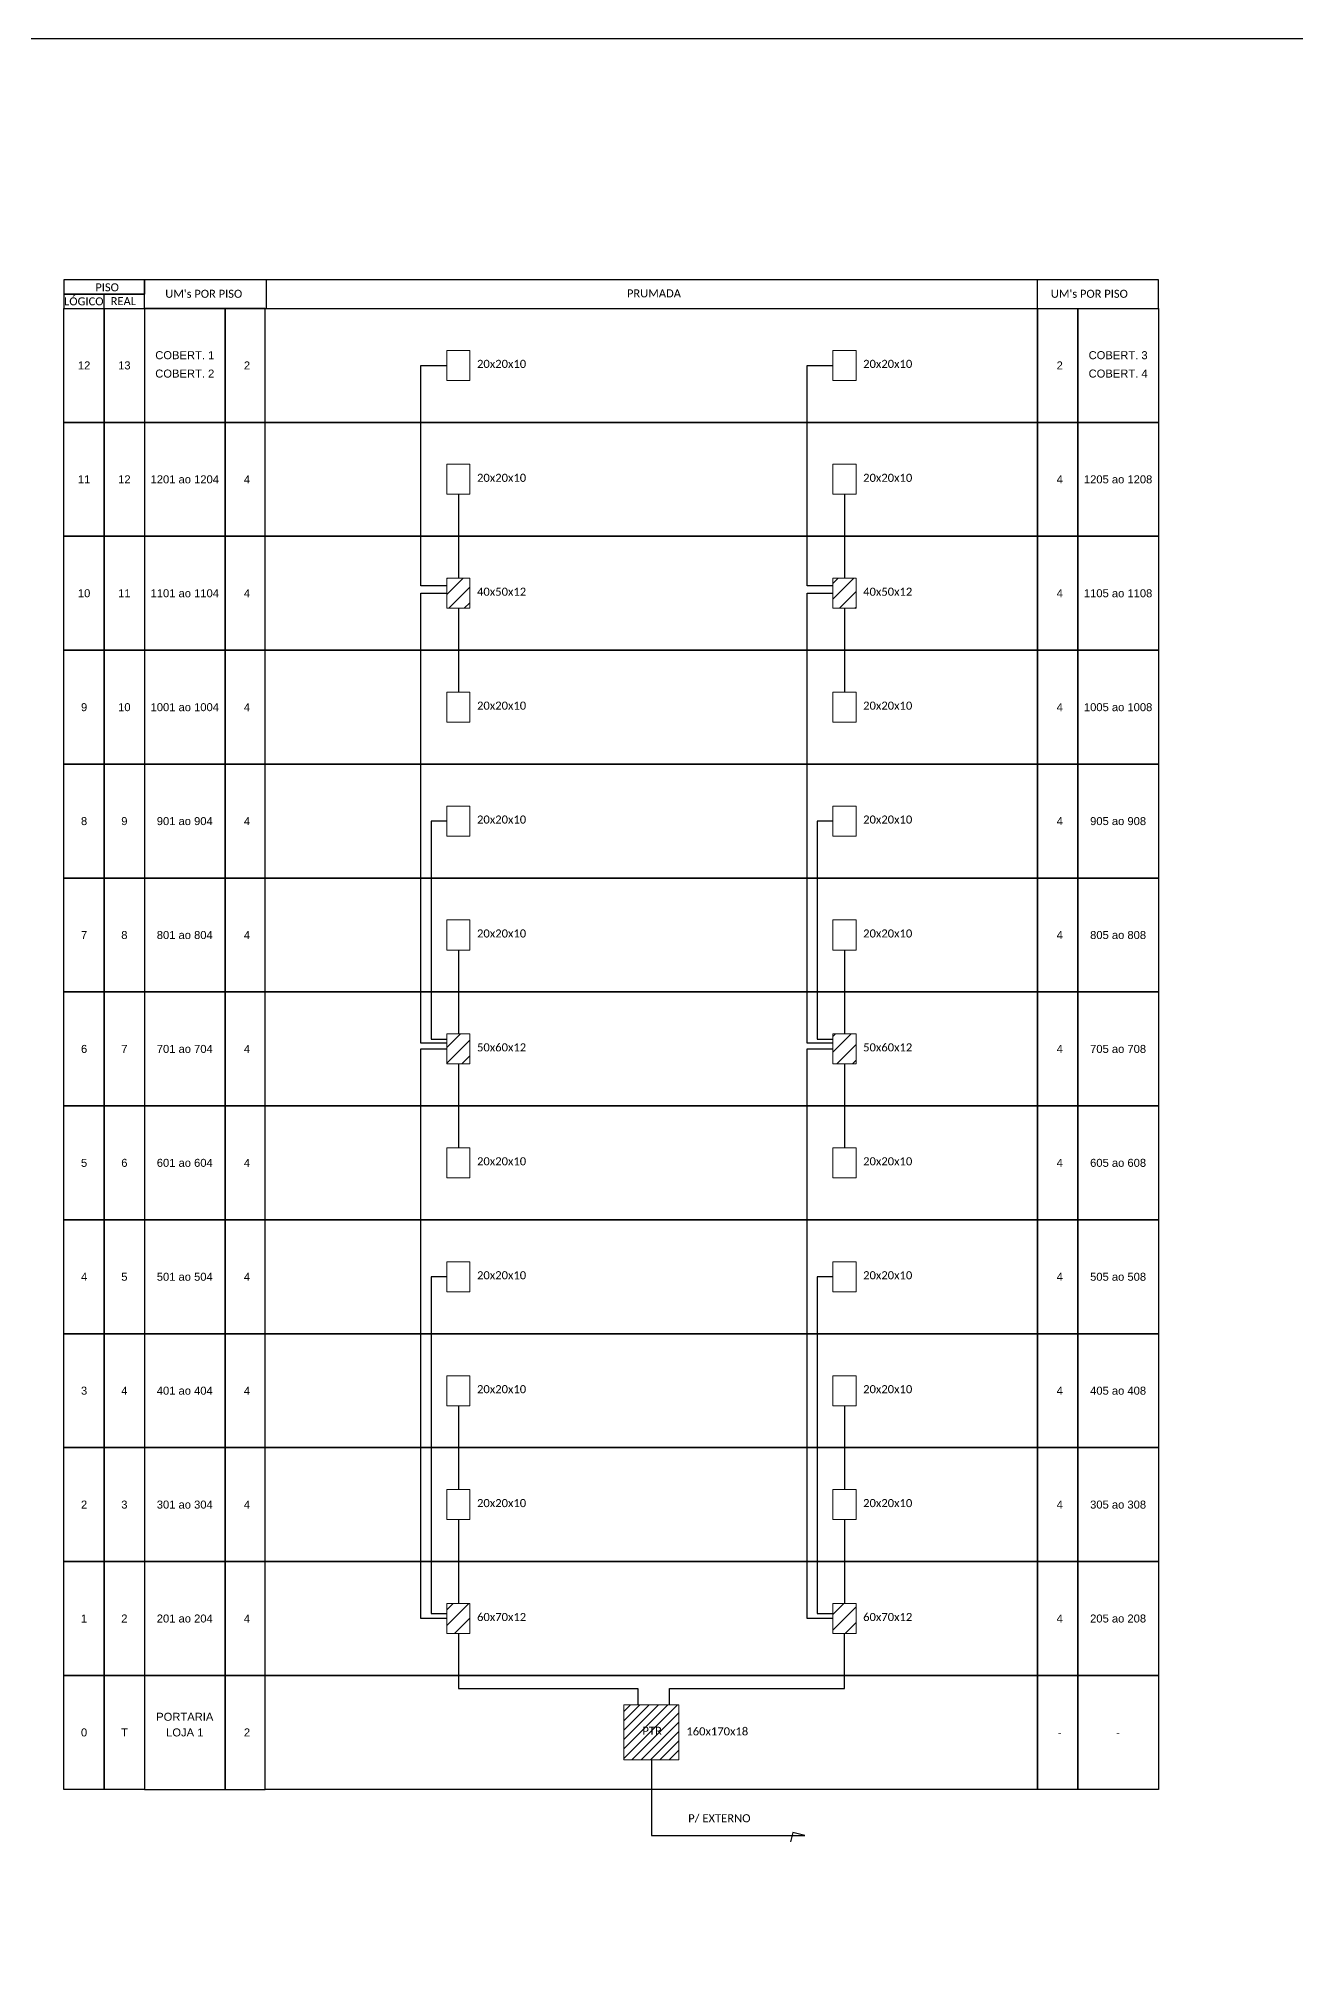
# Model space of a CAD drawing. Extents: x -89 to 749, y 705 to 1299.
# Drawn here: x 242.8 to 495.6, y 910 to 1299 of the extents above; entities that cross this region are included whole.
import ezdxf
from ezdxf.enums import TextEntityAlignment as Align

# ---------------------------------------------------------------- set-up
doc = ezdxf.new("R2010")
doc.units = 0
doc.styles.add('ARIAL', font='arial.ttf')
doc.styles.add('WMF-Calibri0', font='calibri.ttf')

msp = doc.modelspace()

# ---------------------------------------------------------------- hatches: boundary and pattern name
h = msp.add_hatch()
h.set_pattern_fill('ANSI31', color=1, scale=0.7, style=0)
h.set_pattern_definition([(45, (-348.8572, 252.565), (-1.571545, 1.571545), [])])
h.paths.add_polyline_path([(407.2, 984.17), (402.56, 984.17), (402.56, 978.14), (407.2, 978.14)])
h.paths.add_polyline_path([(329.53, 984.17), (324.9, 984.17), (324.9, 978.14), (329.53, 978.14)])
h.paths.add_polyline_path([(329.53, 1098.78), (324.9, 1098.78), (324.9, 1092.74), (329.53, 1092.74)])
h.paths.add_polyline_path([(407.2, 1098.78), (402.56, 1098.78), (402.56, 1092.74), (407.2, 1092.74)])
h.paths.add_polyline_path([(407.2, 1190.46), (402.56, 1190.46), (402.56, 1184.42), (407.2, 1184.42)])
h.paths.add_polyline_path([(329.53, 1190.46), (324.9, 1190.46), (324.9, 1184.42), (329.53, 1184.42)])
h.paths.add_polyline_path([(408.36, 980.22), (418.88, 980.22), (418.88, 982.7), (408.36, 982.7)], flags=9)
h.paths.add_polyline_path([(330.7, 980.22), (341.21, 980.22), (341.21, 982.7), (330.7, 982.7)], flags=9)
h.paths.add_polyline_path([(330.69, 1094.83), (341.21, 1094.83), (341.21, 1097.3), (330.69, 1097.3)], flags=9)
h.paths.add_polyline_path([(408.36, 1094.83), (418.88, 1094.83), (418.88, 1097.3), (408.36, 1097.3)], flags=9)
h.paths.add_polyline_path([(408.29, 1186.51), (418.88, 1186.51), (418.88, 1188.98), (408.29, 1188.98)], flags=9)
h.paths.add_polyline_path([(330.63, 1186.51), (341.21, 1186.51), (341.21, 1188.98), (330.63, 1188.98)], flags=9)
h = msp.add_hatch()
h.set_pattern_fill('ANSI31', color=1, scale=0.42)
h.set_pattern_definition([(45, (-3.8246, 2806.453), (-0.9429269, 0.9429269), [])])
h.paths.add_polyline_path([(371.58, 963.77), (360.51, 963.77), (360.51, 952.7), (371.58, 952.7)])
h.paths.add_polyline_path([(363.83, 957.35), (368.59, 957.35), (368.59, 959.78), (363.83, 959.78)], flags=24)

# ---------------------------------------------------------------- linework, layer by layer
for points in [[(-89.32, 705.02), (749.25, 705.02), (749.25, 1299.02), (-89.32, 1299.02), (-89.32, 705.02)], [(264.08, 1244.74), (468.01, 1244.74), (468.01, 1250.5), (264.08, 1250.5), (264.08, 1250.5), (264.08, 1247.62)], [(288.62, 1244.74), (288.62, 1250.5)], [(443.7, 1244.74), (443.7, 1250.5)], [(255.98, 1244.74), (255.98, 1247.62)]]:
    msp.add_lwpolyline(points)
for points in [[(247.88, 1247.62), (264.08, 1247.62), (264.08, 1250.5), (247.88, 1250.5)], [(247.88, 1244.74), (264.08, 1244.74), (264.08, 1247.62), (247.88, 1247.62)], [(247.88, 1244.74), (255.98, 1244.74), (255.98, 1221.82), (247.88, 1221.82)], [(255.98, 1244.74), (264.08, 1244.74), (264.08, 1221.82), (255.98, 1221.82)], [(280.28, 1244.74), (264.08, 1244.74), (264.08, 1221.82), (280.28, 1221.82)], [(288.38, 1244.74), (280.28, 1244.74), (280.28, 1221.82), (288.38, 1221.82)], [(288.38, 1244.74), (443.71, 1244.74), (443.71, 1221.82), (288.38, 1221.82)], [(443.71, 1244.74), (451.81, 1244.74), (451.81, 1221.82), (443.71, 1221.82)], [(451.81, 1244.74), (468.01, 1244.74), (468.01, 1221.82), (451.81, 1221.82)], [(247.88, 1221.82), (255.98, 1221.82), (255.98, 1198.9), (247.88, 1198.9)], [(255.98, 1221.82), (264.08, 1221.82), (264.08, 1198.9), (255.98, 1198.9)], [(280.28, 1221.82), (264.08, 1221.82), (264.08, 1198.9), (280.28, 1198.9)], [(288.38, 1221.82), (280.28, 1221.82), (280.28, 1198.9), (288.38, 1198.9)], [(288.38, 1221.82), (443.71, 1221.82), (443.71, 1198.9), (288.38, 1198.9)], [(443.71, 1221.82), (451.81, 1221.82), (451.81, 1198.9), (443.71, 1198.9)], [(451.81, 1221.82), (468.01, 1221.82), (468.01, 1198.9), (451.81, 1198.9)], [(247.88, 1198.9), (255.98, 1198.9), (255.98, 1175.98), (247.88, 1175.98)], [(255.98, 1198.9), (264.08, 1198.9), (264.08, 1175.98), (255.98, 1175.98)], [(280.28, 1198.9), (264.08, 1198.9), (264.08, 1175.98), (280.28, 1175.98)], [(288.38, 1198.9), (280.28, 1198.9), (280.28, 1175.98), (288.38, 1175.98)], [(288.38, 1198.9), (443.71, 1198.9), (443.71, 1175.98), (288.38, 1175.98)], [(443.71, 1198.9), (451.81, 1198.9), (451.81, 1175.98), (443.71, 1175.98)], [(451.81, 1198.9), (468.01, 1198.9), (468.01, 1175.98), (451.81, 1175.98)], [(247.88, 1175.98), (255.98, 1175.98), (255.98, 1153.06), (247.88, 1153.06)], [(255.98, 1175.98), (264.08, 1175.98), (264.08, 1153.06), (255.98, 1153.06)], [(280.28, 1175.98), (264.08, 1175.98), (264.08, 1153.06), (280.28, 1153.06)], [(288.38, 1175.98), (280.28, 1175.98), (280.28, 1153.06), (288.38, 1153.06)], [(288.38, 1175.98), (443.71, 1175.98), (443.71, 1153.06), (288.38, 1153.06)], [(443.71, 1175.98), (451.81, 1175.98), (451.81, 1153.06), (443.71, 1153.06)], [(451.81, 1175.98), (468.01, 1175.98), (468.01, 1153.06), (451.81, 1153.06)], [(247.88, 1153.06), (255.98, 1153.06), (255.98, 1130.14), (247.88, 1130.14)], [(255.98, 1153.06), (264.08, 1153.06), (264.08, 1130.14), (255.98, 1130.14)], [(280.28, 1153.06), (264.08, 1153.06), (264.08, 1130.14), (280.28, 1130.14)], [(288.38, 1153.06), (280.28, 1153.06), (280.28, 1130.14), (288.38, 1130.14)], [(288.38, 1153.06), (443.71, 1153.06), (443.71, 1130.14), (288.38, 1130.14)], [(443.71, 1153.06), (451.81, 1153.06), (451.81, 1130.14), (443.71, 1130.14)], [(451.81, 1153.06), (468.01, 1153.06), (468.01, 1130.14), (451.81, 1130.14)], [(247.88, 1130.14), (255.98, 1130.14), (255.98, 1107.22), (247.88, 1107.22)], [(255.98, 1130.14), (264.08, 1130.14), (264.08, 1107.22), (255.98, 1107.22)], [(280.28, 1130.14), (264.08, 1130.14), (264.08, 1107.22), (280.28, 1107.22)], [(288.38, 1130.14), (280.28, 1130.14), (280.28, 1107.22), (288.38, 1107.22)], [(288.38, 1130.14), (443.71, 1130.14), (443.71, 1107.22), (288.38, 1107.22)], [(443.71, 1130.14), (451.81, 1130.14), (451.81, 1107.22), (443.71, 1107.22)], [(451.81, 1130.14), (468.01, 1130.14), (468.01, 1107.22), (451.81, 1107.22)], [(247.88, 1107.22), (255.98, 1107.22), (255.98, 1084.3), (247.88, 1084.3)], [(255.98, 1107.22), (264.08, 1107.22), (264.08, 1084.3), (255.98, 1084.3)], [(280.28, 1107.22), (264.08, 1107.22), (264.08, 1084.3), (280.28, 1084.3)], [(288.38, 1107.22), (280.28, 1107.22), (280.28, 1084.3), (288.38, 1084.3)], [(288.38, 1107.22), (443.71, 1107.22), (443.71, 1084.3), (288.38, 1084.3)], [(443.71, 1107.22), (451.81, 1107.22), (451.81, 1084.3), (443.71, 1084.3)], [(451.81, 1107.22), (468.01, 1107.22), (468.01, 1084.3), (451.81, 1084.3)], [(247.88, 1084.3), (255.98, 1084.3), (255.98, 1061.38), (247.88, 1061.38)], [(255.98, 1084.3), (264.08, 1084.3), (264.08, 1061.38), (255.98, 1061.38)], [(280.28, 1084.3), (264.08, 1084.3), (264.08, 1061.38), (280.28, 1061.38)], [(288.38, 1084.3), (280.28, 1084.3), (280.28, 1061.38), (288.38, 1061.38)], [(288.38, 1084.3), (443.71, 1084.3), (443.71, 1061.38), (288.38, 1061.38)], [(443.71, 1084.3), (451.81, 1084.3), (451.81, 1061.38), (443.71, 1061.38)], [(451.81, 1084.3), (468.01, 1084.3), (468.01, 1061.38), (451.81, 1061.38)], [(247.88, 1061.38), (255.98, 1061.38), (255.98, 1038.46), (247.88, 1038.46)], [(255.98, 1061.38), (264.08, 1061.38), (264.08, 1038.46), (255.98, 1038.46)], [(280.28, 1061.38), (264.08, 1061.38), (264.08, 1038.46), (280.28, 1038.46)], [(288.38, 1061.38), (280.28, 1061.38), (280.28, 1038.46), (288.38, 1038.46)], [(288.38, 1061.38), (443.71, 1061.38), (443.71, 1038.46), (288.38, 1038.46)], [(443.71, 1061.38), (451.81, 1061.38), (451.81, 1038.46), (443.71, 1038.46)], [(451.81, 1061.38), (468.01, 1061.38), (468.01, 1038.46), (451.81, 1038.46)], [(247.88, 1038.46), (255.98, 1038.46), (255.98, 1015.54), (247.88, 1015.54)], [(255.98, 1038.46), (264.08, 1038.46), (264.08, 1015.54), (255.98, 1015.54)], [(280.28, 1038.46), (264.08, 1038.46), (264.08, 1015.54), (280.28, 1015.54)], [(288.38, 1038.46), (280.28, 1038.46), (280.28, 1015.54), (288.38, 1015.54)], [(288.38, 1038.46), (443.71, 1038.46), (443.71, 1015.54), (288.38, 1015.54)], [(443.71, 1038.46), (451.81, 1038.46), (451.81, 1015.54), (443.71, 1015.54)], [(451.81, 1038.46), (468.01, 1038.46), (468.01, 1015.54), (451.81, 1015.54)], [(247.88, 1015.54), (255.98, 1015.54), (255.98, 992.62), (247.88, 992.62)], [(255.98, 1015.54), (264.08, 1015.54), (264.08, 992.62), (255.98, 992.62)], [(280.28, 1015.54), (264.08, 1015.54), (264.08, 992.62), (280.28, 992.62)], [(288.38, 1015.54), (280.28, 1015.54), (280.28, 992.62), (288.38, 992.62)], [(288.38, 1015.54), (443.71, 1015.54), (443.71, 992.62), (288.38, 992.62)], [(443.71, 1015.54), (451.81, 1015.54), (451.81, 992.62), (443.71, 992.62)], [(451.81, 1015.54), (468.01, 1015.54), (468.01, 992.62), (451.81, 992.62)], [(247.88, 992.62), (255.98, 992.62), (255.98, 969.7), (247.88, 969.7)], [(255.98, 992.62), (264.08, 992.62), (264.08, 969.7), (255.98, 969.7)], [(280.28, 992.62), (264.08, 992.62), (264.08, 969.7), (280.28, 969.7)], [(288.38, 992.62), (280.28, 992.62), (280.28, 969.7), (288.38, 969.7)], [(288.38, 992.62), (443.71, 992.62), (443.71, 969.7), (288.38, 969.7)], [(443.71, 992.62), (451.81, 992.62), (451.81, 969.7), (443.71, 969.7)], [(451.81, 992.62), (468.01, 992.62), (468.01, 969.7), (451.81, 969.7)], [(247.88, 969.7), (255.98, 969.7), (255.98, 946.78), (247.88, 946.78)], [(255.98, 969.7), (264.08, 969.7), (264.08, 946.78), (255.98, 946.78)], [(280.28, 969.7), (264.08, 969.7), (264.08, 946.78), (280.28, 946.78)], [(288.38, 969.7), (280.28, 969.7), (280.28, 946.78), (288.38, 946.78)], [(288.38, 969.7), (443.71, 969.7), (443.71, 946.78), (288.38, 946.78)], [(443.71, 969.7), (451.81, 969.7), (451.81, 946.78), (443.71, 946.78)], [(451.81, 969.7), (468.01, 969.7), (468.01, 946.78), (451.81, 946.78)]]:
    msp.add_lwpolyline(points, close=True)
at = {"color": 0, "lineweight": 0}
for points in [[(324.9, 1236.3), (329.53, 1236.3), (329.53, 1230.27), (324.9, 1230.27)], [(402.56, 1236.3), (407.2, 1236.3), (407.2, 1230.27), (402.56, 1230.27)], [(324.9, 1213.38), (329.53, 1213.38), (329.53, 1207.35), (324.9, 1207.35)], [(402.56, 1213.38), (407.2, 1213.38), (407.2, 1207.35), (402.56, 1207.35)], [(324.9, 1167.54), (329.53, 1167.54), (329.53, 1161.5), (324.9, 1161.5)], [(402.56, 1167.54), (407.2, 1167.54), (407.2, 1161.5), (402.56, 1161.5)], [(324.9, 1144.62), (329.53, 1144.62), (329.53, 1138.58), (324.9, 1138.58)], [(402.56, 1144.62), (407.2, 1144.62), (407.2, 1138.58), (402.56, 1138.58)], [(324.9, 1121.7), (329.53, 1121.7), (329.53, 1115.66), (324.9, 1115.66)], [(402.56, 1121.7), (407.2, 1121.7), (407.2, 1115.66), (402.56, 1115.66)], [(324.9, 1075.86), (329.53, 1075.86), (329.53, 1069.82), (324.9, 1069.82)], [(402.56, 1075.86), (407.2, 1075.86), (407.2, 1069.82), (402.56, 1069.82)], [(324.9, 1052.94), (329.53, 1052.94), (329.53, 1046.9), (324.9, 1046.9)], [(402.56, 1052.94), (407.2, 1052.94), (407.2, 1046.9), (402.56, 1046.9)], [(324.9, 1030.01), (329.53, 1030.01), (329.53, 1023.98), (324.9, 1023.98)], [(402.56, 1030.01), (407.2, 1030.01), (407.2, 1023.98), (402.56, 1023.98)], [(324.9, 1007.09), (329.53, 1007.09), (329.53, 1001.06), (324.9, 1001.06)], [(402.56, 1007.09), (407.2, 1007.09), (407.2, 1001.06), (402.56, 1001.06)]]:
    msp.add_lwpolyline(points, close=True, dxfattribs=at)
at = {"color": 3}
for points in [[(324.9, 1188.92), (319.69, 1188.92), (319.69, 1233.28), (324.9, 1233.28)], [(402.56, 1188.92), (397.35, 1188.92), (397.35, 1233.28), (402.56, 1233.28)], [(327.22, 1207.35), (327.22, 1190.46)], [(404.88, 1207.35), (404.88, 1190.46)], [(324.9, 1096.9), (319.69, 1096.9), (319.69, 1187.44), (324.9, 1187.44)], [(402.56, 1096.9), (397.35, 1096.9), (397.35, 1187.44), (402.56, 1187.44)], [(327.22, 1184.42), (327.22, 1167.54)], [(404.88, 1184.42), (404.88, 1167.54)], [(324.9, 1141.6), (321.73, 1141.6), (321.73, 1097.73), (324.9, 1097.73)], [(402.56, 1141.6), (399.4, 1141.6), (399.4, 1097.73), (402.56, 1097.73)], [(327.22, 1115.66), (327.22, 1098.78)], [(404.88, 1115.66), (404.88, 1098.78)], [(324.9, 981.16), (319.69, 981.16), (319.69, 1095.76), (324.9, 1095.76)], [(402.56, 981.16), (397.35, 981.16), (397.35, 1095.76), (402.56, 1095.76)], [(327.22, 1092.74), (327.22, 1075.86)], [(404.88, 1092.74), (404.88, 1075.86)], [(324.9, 1049.92), (321.71, 1049.92), (321.71, 982.18), (324.9, 982.18)], [(402.56, 1049.92), (399.37, 1049.92), (399.37, 982.18), (402.56, 982.18)], [(327.22, 1023.98), (327.22, 1007.09)], [(404.88, 1023.98), (404.88, 1007.09)], [(327.22, 1001.06), (327.22, 984.17)], [(404.88, 1001.06), (404.88, 984.17)], [(327.22, 978.14), (327.22, 967.1), (363.28, 967.1), (363.28, 963.77)], [(369.67, 963.77), (369.67, 967.1), (404.88, 967.1), (404.88, 978.14)]]:
    msp.add_lwpolyline(points, dxfattribs=at)
at = {"color": 1, "lineweight": 0}
for points in [[(324.9, 1190.46), (329.53, 1190.46), (329.53, 1184.42), (324.9, 1184.42)], [(402.56, 1190.46), (407.2, 1190.46), (407.2, 1184.42), (402.56, 1184.42)], [(324.9, 1098.78), (329.53, 1098.78), (329.53, 1092.74), (324.9, 1092.74)], [(402.56, 1098.78), (407.2, 1098.78), (407.2, 1092.74), (402.56, 1092.74)], [(324.9, 984.17), (329.53, 984.17), (329.53, 978.14), (324.9, 978.14)], [(402.56, 984.17), (407.2, 984.17), (407.2, 978.14), (402.56, 978.14)], [(360.51, 963.77), (371.58, 963.77), (371.58, 952.7), (360.51, 952.7)]]:
    msp.add_lwpolyline(points, close=True, dxfattribs=at)
at = {"color": 1}
msp.add_lwpolyline([(366.05, 952.7), (366.05, 937.48), (396.89, 937.48), (394.51, 938.11), (394.02, 936.25)], dxfattribs=at)

# ---------------------------------------------------------------- texts
at = {"style": 'WMF-Calibri0'}
for s, height, p in [('     PISO', 1.61, (251.35, 1248.19)), ('  LÓGICO', 1.61, (246.77, 1245.37)), ('    REAL', 1.61, (255.01, 1245.41)), ("UM's POR PISO", 1.61, (268.25, 1246.89)), ('PRUMADA', 1.61, (361.12, 1246.97)), ("UM's POR PISO", 1.61, (446.38, 1246.89)), ('20x20x10', 1.622, (330.97, 1232.78)), ('20x20x10', 1.622, (408.63, 1232.78)), ('20x20x10', 1.622, (330.97, 1209.86)), ('20x20x10', 1.622, (408.63, 1209.86)), ('20x20x10', 1.622, (330.97, 1164.02)), ('20x20x10', 1.622, (408.63, 1164.02)), ('20x20x10', 1.622, (330.97, 1141.1)), ('20x20x10', 1.622, (408.63, 1141.1)), ('20x20x10', 1.622, (330.97, 1118.18)), ('20x20x10', 1.622, (408.63, 1118.18)), ('20x20x10', 1.622, (330.97, 1072.34)), ('20x20x10', 1.622, (408.63, 1072.34)), ('20x20x10', 1.622, (330.97, 1049.41)), ('20x20x10', 1.622, (408.63, 1049.41)), ('20x20x10', 1.622, (330.97, 1026.49)), ('20x20x10', 1.622, (408.63, 1026.49)), ('20x20x10', 1.622, (330.97, 1003.57)), ('20x20x10', 1.622, (408.63, 1003.57)), ('PTR', 1.622, (364.23, 957.76)), ('160x170x18', 1.622, (373.07, 957.64)), ('P/ EXTERNO', 1.622, (373.43, 940.16))]:
    msp.add_text(s, height=height, dxfattribs=at).set_placement(p)
at = {"style": 'ARIAL'}
for s, p in [('12', (251.93, 1233.28)), ('13', (260.03, 1233.28)), ('COBERT. 1', (272.18, 1235.34)), ('2', (284.7, 1233.28)), ('2', (448.17, 1233.28)), ('COBERT. 3', (459.91, 1235.34)), ('COBERT. 2', (272.18, 1231.64)), ('COBERT. 4', (459.91, 1231.64)), ('11', (251.93, 1210.36)), ('12', (260.03, 1210.36)), ('1201 ao 1204', (272.18, 1210.36)), ('4', (284.7, 1210.36)), ('4', (448.17, 1210.36)), ('1205 ao 1208', (459.91, 1210.36)), ('10', (251.93, 1187.44)), ('11', (260.03, 1187.44)), ('1101 ao 1104', (272.18, 1187.44)), ('4', (284.7, 1187.44)), ('4', (448.17, 1187.44)), ('1105 ao 1108', (459.91, 1187.44)), ('9', (251.93, 1164.52)), ('10', (260.03, 1164.52)), ('1001 ao 1004', (272.18, 1164.52)), ('4', (284.7, 1164.52)), ('4', (448.17, 1164.52)), ('1005 ao 1008', (459.91, 1164.52)), ('8', (251.93, 1141.6)), ('9', (260.03, 1141.6)), ('901 ao 904', (272.18, 1141.6)), ('4', (284.7, 1141.6)), ('4', (448.17, 1141.6)), ('905 ao 908', (459.91, 1141.6)), ('7', (251.93, 1118.68)), ('8', (260.03, 1118.68)), ('801 ao 804', (272.18, 1118.68)), ('4', (284.7, 1118.68)), ('4', (448.17, 1118.68)), ('805 ao 808', (459.91, 1118.68)), ('6', (251.93, 1095.76)), ('7', (260.03, 1095.76)), ('701 ao 704', (272.18, 1095.76)), ('4', (284.7, 1095.76)), ('4', (448.17, 1095.76)), ('705 ao 708', (459.91, 1095.76)), ('5', (251.93, 1072.84)), ('6', (260.03, 1072.84)), ('601 ao 604', (272.18, 1072.84)), ('4', (284.7, 1072.84)), ('4', (448.17, 1072.84)), ('605 ao 608', (459.91, 1072.84)), ('4', (251.93, 1049.92)), ('5', (260.03, 1049.92)), ('501 ao 504', (272.18, 1049.92)), ('4', (284.7, 1049.92)), ('4', (448.17, 1049.92)), ('505 ao 508', (459.91, 1049.92)), ('3', (251.93, 1027)), ('4', (260.03, 1027)), ('401 ao 404', (272.18, 1027)), ('4', (284.7, 1027)), ('4', (448.17, 1027)), ('405 ao 408', (459.91, 1027)), ('2', (251.93, 1004.08)), ('3', (260.03, 1004.08)), ('301 ao 304', (272.18, 1004.08)), ('4', (284.7, 1004.08)), ('4', (448.17, 1004.08)), ('305 ao 308', (459.91, 1004.08)), ('1', (251.93, 981.16)), ('2', (260.03, 981.16)), ('201 ao 204', (272.18, 981.16)), ('4', (284.7, 981.16)), ('4', (448.17, 981.16)), ('205 ao 208', (459.91, 981.16)), ('PORTARIA', (272.18, 961.39)), ('0', (251.93, 958.24)), ('T', (260.03, 958.24)), ('LOJA 1', (272.18, 958.24)), ('2', (284.7, 958.24)), ('-', (448.17, 958.24)), ('-', (459.91, 958.24))]:
    msp.add_text(s, height=1.61, dxfattribs=at).set_placement(p, align=Align.MIDDLE_CENTER)
at = {"color": 1, "style": 'WMF-Calibri0'}
for s, p in [('40x50x12', (330.97, 1186.94)), ('40x50x12', (408.63, 1186.94)), ('50x60x12', (330.97, 1095.26)), ('50x60x12', (408.63, 1095.26)), ('60x70x12', (330.97, 980.65)), ('60x70x12', (408.63, 980.65))]:
    msp.add_text(s, height=1.622, dxfattribs=at).set_placement(p)

doc.saveas('drawing.dxf')
